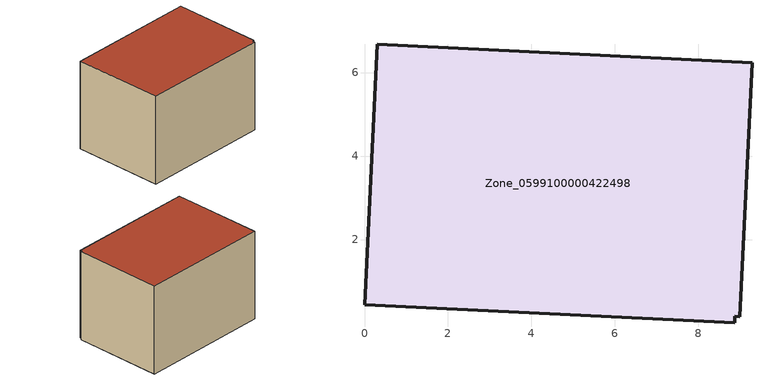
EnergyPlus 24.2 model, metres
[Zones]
Zone_0599100000422498
 floor ground (C_G): 0.3,6.68 9.28,6.24 8.98,0.15 8.87,0.16 8.87,0.01 0,0.44 z0
 wall outside (C_F): 9.28,6.24 0.3,6.68 0,0.44 8.87,0.01 8.87,0.16 8.98,0.15 9.28,6.24 z0:6.2
 roof outside (C_R): 8.87,0.16 8.98,0.15 9.28,6.24 0.3,6.68 0,0.44 8.87,0.01 z6.2
[BUILDING]
Pand.0599100000422498: North Axis=0; Terrain=City; Loads Convergence Tolerance Value=0.04; Temperature Convergence Tolerance Value=0.4; Solar Distribution=FullExterior; Maximum Number of Warmup Days=25; Minimum Number of Warmup Days=1
[Site:Location]
Rotterdam.The.Hague.AP_ZH_NLD Design_Conditions: Latitude=51.96; Longitude=4.45; Time Zone=1; Elevation=-4.5
[SITE:GROUNDTEMPERATURE:BUILDINGSURFACE]
18, 18, 18, 18, 18, 18, 18, 18, 18, 18, 18, 18
[MATERIAL] Thermal Absorptance=0.9; Solar Absorptance=0.7; Visible Absorptance=0.7
Name | Roughness | Thickness | Conductivity | Density | Specific Heat
G.TI.2006-2014 | MediumSmooth | 0.15 | 0.06 | 540 | 1210
F.TI.2006-2014 | Rough | 0.3 | 0.12 | 1920 | 840
R.TI.2006-2014 | MediumRough | 0.2 | 0.08 | 1500 | 1000
[CONSTRUCTION]
C_G: G.TI.2006-2014
C_F: F.TI.2006-2014
C_R: R.TI.2006-2014
[ZONE]
Zone_0599100000422498: Type=1; Multiplier=1; Ceiling Height=Autocalculate; Volume=Autocalculate; Floor Area=autocalculate; Part of Total Floor Area=Yes
[ZONEINFILTRATION:DESIGNFLOWRATE]
Infil_Zone_0599100000422498: Zone or ZoneList or Space or SpaceList=Zone_0599100000422498; Schedule=AlwaysOn; Design Flow Rate Calculation Method=Flow/Area; Flow Rate per Floor Area=0.0015; Constant Term Coefficient=1; Temperature Term Coefficient=0; Velocity Term Coefficient=0; Velocity Squared Term Coefficient=0
[HVACTEMPLATE:ZONE:IDEALLOADSAIRSYSTEM]
Zone_0599100000422498: Maximum Heating Supply Air Temperature=50; Minimum Cooling Supply Air Temperature=13; Maximum Heating Supply Air Humidity Ratio=0.0156; Minimum Cooling Supply Air Humidity Ratio=0.0077; Heating Limit=NoLimit; Cooling Limit=NoLimit; Dehumidification Control Type=ConstantSensibleHeatRatio; Cooling Sensible Heat Ratio=0.7; Dehumidification Setpoint=60; Humidification Control Type=None; Humidification Setpoint=30; Outdoor Air Method=None; Outdoor Air Flow Rate per Person=0.00944; Outdoor Air Flow Rate per Zone Floor Area=0; Outdoor Air Flow Rate per Zone=0; Demand Controlled Ventilation Type=None; Outdoor Air Economizer Type=NoEconomizer; Heat Recovery Type=None; Sensible Heat Recovery Effectiveness=0.7; Latent Heat Recovery Effectiveness=0.65
[ZONECONTROL:THERMOSTAT]
ThermostatControl_Zone_0599100000422498: Zone or ZoneList=Zone_0599100000422498; Control Type Schedule=DualSetpointControlType; Control 1=Thermostat_Zone_0599100000422498; Temperature Difference Between Cutout And Setpoint=0
[THERMOSTATSETPOINT:DUALSETPOINT]
Thermostat_Zone_0599100000422498: Heating Setpoint Temperature Schedule=HeatingSetpoint_Zone_0599100000422498; Cooling Setpoint Temperature Schedule=CoolingSetpoint_Zone_0599100000422498
[SCHEDULE:COMPACT]
HeatingSetpoint_Zone_0599100000422498: Through: 12/31, For: AllDays, Until: 24:00, 21
CoolingSetpoint_Zone_0599100000422498: Through: 12/31, For: AllDays, Until: 24:00, 24
DualSetpointControlType: Through: 12/31, For: AllDays, Until: 24:00, 4
AlwaysOn: Through: 12/31, For: AllDays, Until: 24:00, 1
